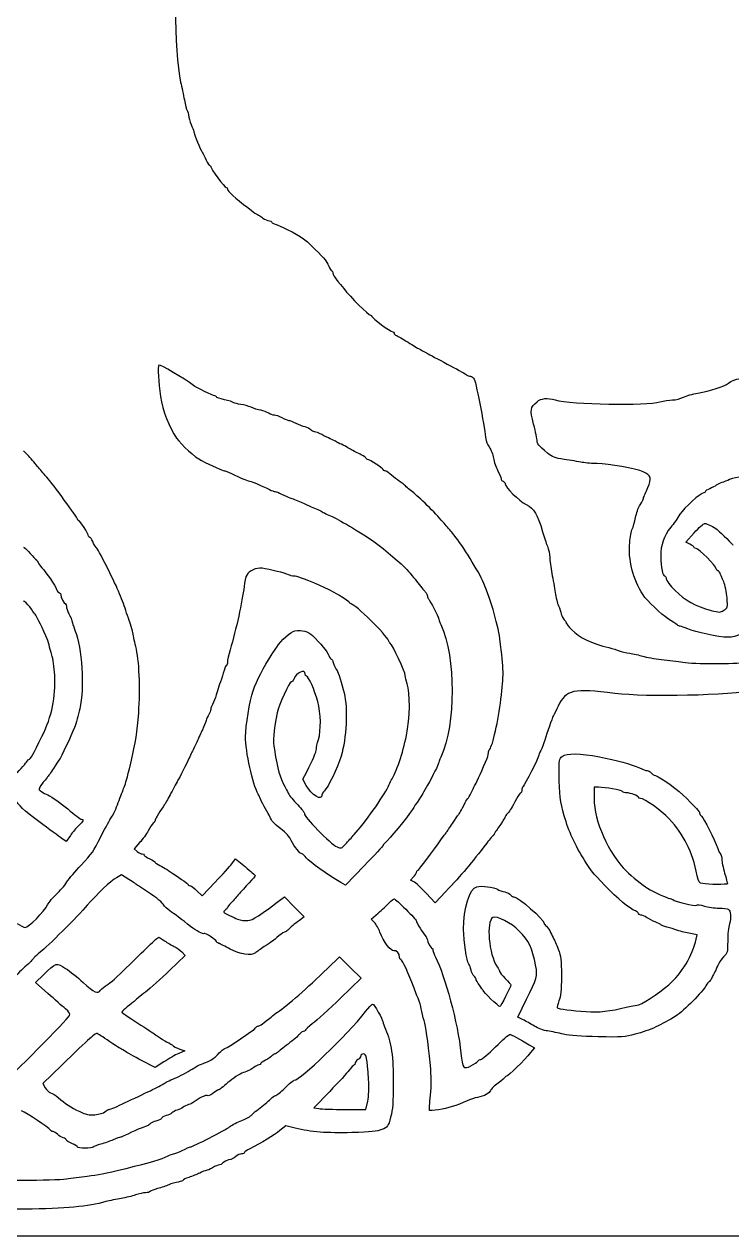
# Model space of a CAD drawing. Header units: millimetres. Extents: x 2 to 526, y -526 to -2.
# Drawn here: x 265 to 399.8, y -525.7 to -294.9 of the extents above; entities that cross this region are included whole.
import ezdxf

# ---------------------------------------------------------------- set-up
doc = ezdxf.new("R2010")
doc.units = ezdxf.units.MM
doc.layers.get('0').update_dxf_attribs({"linetype": 'CONTINUOUS'})

msp = doc.modelspace()

# ---------------------------------------------------------------- linework, layer by layer
for p, q in [((265.88, -377.19), (264.9, -376.13)), ((391.08, -393.57), (392.67, -391.77)), ((391.85, -393.94), (391.08, -393.57)), ((318.11, -438.73), (318.85, -437.33)), ((318.74, -439.9), (318.11, -438.73)), ((374.46, -440.27), (373.59, -440.27)), ((373.59, -440.27), (373.59, -442.38)), ((273.02, -450.59), (272.18, -450)), ((273.82, -449.45), (273.02, -450.59)), ((286.99, -450.82), (285.94, -451.99)), ((285.94, -451.99), (286.52, -452.49)), ((304.59, -454.85), (305.28, -453.92)), ((305.28, -453.92), (307.15, -455.45)), ((283.55, -456.96), (282.6, -457.49)), ((284.98, -457.86), (283.55, -456.96)), ((329.8, -455.22), (326.23, -458.89)), ((298.9, -460.93), (301.39, -458.34)), ((326.23, -458.89), (325.36, -458.42)), ((338.61, -457.94), (339.17, -457.36)), ((339.25, -458.26), (338.61, -457.94)), ((297.92, -459.98), (298.9, -460.93)), ((313.24, -462.17), (314.59, -461.17)), ((314.59, -461.17), (316.47, -463.07)), ((343.3, -462.28), (341.58, -460.43)), ((345.28, -460.19), (343.3, -462.28)), ((316.47, -463.07), (318.35, -464.98)), ((318.35, -464.98), (317.74, -465.46)), ((331.15, -465.4), (332.45, -464.26)), ((331.76, -466.01), (331.15, -465.4)), ((393.2, -468.37), (391.66, -468.07)), ((393.04, -469.19), (393.2, -468.37)), ((295.67, -472.31), (292.74, -475.14)), ((295.04, -471.65), (295.67, -472.31)), ((322.79, -474.79), (325.07, -472.57)), ((325.07, -472.57), (327.13, -474.61)), ((327.13, -474.61), (329.22, -476.62)), ((267.18, -477.49), (268.68, -475.99)), ((269.53, -479.56), (267.18, -477.49)), ((329.22, -476.62), (325.31, -480.43)), ((359.07, -484.06), (360.73, -480.67)), ((360.05, -484.56), (359.07, -484.06)), ((361.24, -489.32), (362.21, -489.93)), ((295.62, -490.48), (294.45, -490.99)), ((294.64, -490.14), (295.62, -490.48)), ((362.21, -489.93), (361.5, -490.83)), ((272.1, -493.29), (268.55, -496.73)), ((289.96, -493.69), (287.39, -492.34)), ((291.62, -492.6), (289.96, -493.69)), ((268.55, -496.73), (269.03, -497.52)), ((323.22, -498.21), (320.17, -501.33)), ((330.12, -501.65), (330.46, -500.09)), ((320.17, -501.33), (321.15, -501.49)), ((326.13, -501.65), (330.12, -501.65)), ((314.88, -504.77), (313.74, -505.67)), ((316.65, -505.22), (314.88, -504.77))]:
    msp.add_line(p, q)
msp.add_lwpolyline([(2.38, -264.05), (2.38, -525.73), (264.05, -525.73), (525.73, -525.73), (525.73, -264.05), (525.73, -2.38), (264.05, -2.38), (2.38, -2.38)], close=True)
for points in [[(294.88, -278.24), (293.53, -283.42), (293.5, -300.12), (294.83, -305.88)], [(294.83, -305.88), (295.04, -306.81), (295.35, -308.35), (295.54, -309.3)], [(295.54, -309.3), (295.7, -310.25), (295.94, -311.12), (296.04, -311.28)], [(296.04, -311.28), (296.17, -311.41), (296.33, -312), (296.41, -312.55)], [(296.41, -312.55), (296.49, -313.11), (296.76, -313.93), (296.97, -314.38)], [(296.97, -314.38), (297.21, -314.83), (297.39, -315.36), (297.39, -315.54)], [(297.39, -315.54), (297.39, -315.91), (298.56, -318.66), (298.98, -319.35)], [(298.98, -319.35), (299.14, -319.56), (299.43, -320.2), (299.67, -320.75)], [(299.67, -320.75), (299.91, -321.28), (300.2, -321.73), (300.33, -321.73)], [(300.33, -321.73), (300.46, -321.73), (300.57, -321.87), (300.57, -322.02)], [(300.57, -322.02), (300.57, -322.45), (303.21, -325.97), (303.5, -325.97)], [(303.5, -325.97), (303.64, -325.97), (303.74, -326.1), (303.74, -326.28)], [(303.74, -326.28), (303.74, -326.44), (304.19, -327), (304.75, -327.47)], [(304.75, -327.47), (306.02, -328.67), (309.43, -331.26), (309.67, -331.26)], [(309.67, -331.26), (309.77, -331.26), (310.04, -331.44), (310.28, -331.66)], [(310.28, -331.66), (310.49, -331.89), (311.02, -332.16), (311.44, -332.24)], [(311.44, -332.24), (311.86, -332.32), (312.21, -332.48), (312.21, -332.58)], [(312.21, -332.58), (312.21, -332.71), (312.66, -332.95), (313.21, -333.11)], [(313.21, -333.11), (314.54, -333.56), (317.58, -335.2), (318.77, -336.15)], [(318.77, -336.15), (319.11, -336.44), (321.79, -339.09), (322.34, -339.73)], [(322.34, -339.73), (322.53, -339.94), (322.84, -340.52), (323.03, -340.97)], [(323.03, -340.97), (323.24, -341.44), (323.48, -341.84), (323.61, -341.84)], [(323.61, -341.84), (323.74, -341.84), (323.85, -342.03), (323.85, -342.26)], [(323.85, -342.26), (323.85, -342.66), (324.06, -342.98), (325.89, -345.25)], [(325.89, -345.25), (327.13, -346.82), (330.65, -350.31), (330.97, -350.31)], [(330.97, -350.31), (331.13, -350.31), (331.26, -350.41), (331.26, -350.55)], [(331.26, -350.55), (331.26, -350.84), (334.83, -353.48), (335.23, -353.48)], [(335.23, -353.48), (335.36, -353.48), (335.49, -353.62), (335.49, -353.75)], [(335.49, -353.75), (335.49, -353.91), (335.7, -354.12), (335.97, -354.2)], [(335.97, -354.2), (336.21, -354.3), (337.19, -354.86), (338.14, -355.47)], [(338.14, -355.47), (339.09, -356.08), (340.04, -356.63), (340.25, -356.74)], [(340.25, -356.74), (340.47, -356.84), (341.26, -357.27), (341.97, -357.66)], [(341.97, -357.66), (342.71, -358.09), (344.62, -359.09), (346.21, -359.94)], [(290.7, -359.81), (290.43, -360.07), (290.59, -363.14), (290.99, -365.79)], [(297.26, -363.72), (295.54, -362.4), (290.88, -359.62), (290.7, -359.81)], [(346.21, -359.94), (347.82, -360.79), (349.22, -361.58), (349.36, -361.71)], [(349.36, -361.71), (349.51, -361.84), (349.81, -361.95), (350.04, -361.95)], [(350.04, -361.95), (350.28, -361.95), (350.6, -362.21), (350.76, -362.53)], [(399.23, -363.25), (400.34, -362.35), (401.88, -362.14), (406.53, -362.16)], [(301.33, -365.65), (301.04, -365.65), (297.74, -364.09), (297.26, -363.72)], [(350.76, -362.53), (351.16, -363.43), (352.95, -372.61), (352.95, -373.88)], [(393.38, -365.15), (395.68, -364.75), (398.44, -363.86), (399.23, -363.25)], [(290.99, -365.79), (291.44, -368.56), (292.6, -371.61), (294.06, -373.72)], [(301.63, -365.87), (301.63, -365.73), (301.49, -365.65), (301.33, -365.65)], [(303.16, -366.42), (302.31, -366.21), (301.63, -365.97), (301.63, -365.87)], [(304.93, -366.98), (304.8, -366.84), (303.98, -366.61), (303.16, -366.42)], [(306.28, -367.32), (305.67, -367.24), (305.09, -367.08), (304.93, -366.98)], [(362.08, -371.1), (361.37, -368.27), (361.42, -367.88), (362.72, -366.79)], [(362.72, -366.79), (363.48, -366.13), (364.7, -366.02), (366.18, -366.45)], [(366.18, -366.45), (369.2, -367.32), (383.73, -367.61), (386.13, -366.84)], [(386.13, -366.84), (386.85, -366.63), (387.93, -366.45), (388.51, -366.45)], [(388.51, -366.45), (389.12, -366.45), (390.08, -366.21), (390.6, -365.95)], [(390.6, -365.95), (391.16, -365.68), (392.4, -365.31), (393.38, -365.15)], [(308.27, -367.85), (307.76, -367.64), (306.89, -367.37), (306.28, -367.32)], [(310.09, -368.43), (309.59, -368.35), (308.77, -368.09), (308.27, -367.85)], [(311.6, -368.99), (311.28, -368.78), (310.59, -368.54), (310.09, -368.43)], [(312.68, -369.36), (312.42, -369.36), (311.92, -369.2), (311.6, -368.99)], [(314.19, -369.89), (313.61, -369.6), (312.95, -369.36), (312.68, -369.36)], [(315.52, -370.42), (315.36, -370.42), (314.77, -370.18), (314.19, -369.89)], [(316.81, -370.92), (316.26, -370.65), (315.67, -370.42), (315.52, -370.42)], [(318.56, -371.61), (318.16, -371.53), (317.37, -371.21), (316.81, -370.92)], [(319.64, -372.16), (319.46, -371.95), (318.98, -371.69), (318.56, -371.61)], [(362.74, -374.28), (362.74, -373.96), (362.45, -372.53), (362.08, -371.1)], [(294.06, -373.72), (295.01, -375.07), (297.58, -377.4), (298.77, -378.01)], [(320.33, -372.53), (320.12, -372.53), (319.8, -372.37), (319.64, -372.16)], [(321.71, -373.06), (321.18, -372.77), (320.57, -372.53), (320.33, -372.53)], [(323.32, -373.86), (322.95, -373.7), (322.24, -373.35), (321.71, -373.06)], [(324.38, -374.39), (324.17, -374.23), (323.69, -373.99), (323.32, -373.86)], [(352.95, -373.88), (352.95, -374.25), (353.25, -374.94), (353.62, -375.42)], [(325.44, -374.91), (325.07, -374.78), (324.59, -374.52), (324.38, -374.39)], [(327.16, -375.84), (326.58, -375.47), (325.81, -375.07), (325.44, -374.91)], [(329.22, -376.9), (328.67, -376.66), (327.74, -376.18), (327.16, -375.84)], [(353.62, -375.42), (353.96, -375.92), (354.33, -376.87), (354.44, -377.53)], [(364.73, -376.58), (362.93, -375.05), (362.74, -374.84), (362.74, -374.28)], [(267.76, -379.36), (267.26, -378.75), (266.41, -377.77), (265.88, -377.19)], [(298.77, -378.01), (300.67, -378.94), (302.9, -379.94), (303.13, -379.94)], [(330.2, -377.59), (330.2, -377.45), (329.75, -377.16), (329.22, -376.9)], [(330.44, -377.83), (330.31, -377.83), (330.2, -377.72), (330.2, -377.59)], [(333.38, -379.7), (333.38, -379.47), (330.84, -377.83), (330.44, -377.83)], [(354.44, -377.53), (354.54, -378.2), (354.89, -379.28), (355.23, -379.94)], [(367.9, -377.8), (366.1, -377.53), (365.63, -377.35), (364.73, -376.58)], [(371.34, -378.35), (370.63, -378.22), (369.07, -377.96), (367.9, -377.8)], [(374.17, -378.59), (373.35, -378.59), (372.08, -378.49), (371.34, -378.35)], [(382.96, -380.15), (381.58, -379.57), (376.34, -378.62), (374.17, -378.59)], [(269.32, -381.19), (268.98, -380.81), (268.26, -379.99), (267.76, -379.36)], [(303.13, -379.94), (303.24, -379.94), (303.87, -380.21), (304.54, -380.5)], [(304.54, -380.5), (306.31, -381.34), (307.23, -381.74), (307.98, -381.93)], [(333.67, -379.94), (333.51, -379.94), (333.38, -379.84), (333.38, -379.7)], [(334.67, -380.52), (334.27, -380.21), (333.82, -379.94), (333.67, -379.94)], [(336.13, -381.66), (335.73, -381.37), (335.07, -380.87), (334.67, -380.52)], [(355.23, -379.94), (355.57, -380.6), (355.86, -381.29), (355.86, -381.48)], [(383.83, -383.17), (384.62, -381.42), (384.47, -380.84), (382.96, -380.15)], [(275.17, -389.18), (275.17, -388.88), (270.43, -382.43), (269.32, -381.19)], [(307.98, -381.93), (308.58, -382.08), (309.91, -382.64), (311.76, -383.54)], [(337.5, -382.72), (337.16, -382.43), (336.55, -381.95), (336.13, -381.66)], [(339.22, -384.18), (338.61, -383.67), (337.82, -383.01), (337.5, -382.72)], [(355.86, -381.48), (355.86, -381.66), (356.05, -381.87), (356.26, -381.95)], [(356.26, -381.95), (356.47, -382.06), (356.66, -382.27), (356.66, -382.46)], [(356.66, -382.46), (356.66, -383.12), (359.25, -385.63), (360.68, -386.4)], [(382.98, -385.23), (383.09, -384.86), (383.46, -383.94), (383.83, -383.17)], [(396.88, -382.72), (396.66, -382.88), (396.08, -383.17), (395.63, -383.38)], [(397.93, -382.19), (397.56, -382.3), (397.09, -382.53), (396.88, -382.72)], [(399.42, -381.64), (398.97, -381.85), (398.3, -382.11), (397.93, -382.19)], [(406.56, -381.21), (402.8, -380.95), (400.69, -381.08), (399.42, -381.64)], [(311.76, -383.54), (312.18, -383.75), (312.66, -383.91), (312.82, -383.91)], [(312.82, -383.91), (313, -383.91), (313.56, -384.12), (314.06, -384.41)], [(314.06, -384.41), (314.56, -384.68), (315.28, -385), (315.65, -385.1)], [(315.65, -385.1), (316.02, -385.21), (316.97, -385.58), (317.76, -385.95)], [(345.02, -389.97), (343.83, -388.51), (340.68, -385.37), (339.22, -384.18)], [(382.27, -386.61), (382.56, -386.21), (382.88, -385.6), (382.98, -385.23)], [(394.49, -384.18), (393.89, -384.18), (390.74, -387.01), (389.94, -388.25)], [(394.76, -383.94), (394.76, -384.07), (394.63, -384.18), (394.49, -384.18)], [(395.63, -383.38), (395.16, -383.57), (394.76, -383.8), (394.76, -383.94)], [(317.76, -385.95), (319.51, -386.74), (320.07, -386.98), (320.94, -387.35)], [(320.94, -387.35), (321.31, -387.48), (321.79, -387.72), (322, -387.88)], [(360.68, -386.4), (362.21, -387.22), (362.77, -388.14), (363.78, -391.58)], [(381.5, -388.86), (381.66, -388.01), (382.01, -387.01), (382.27, -386.61)], [(275.4, -389.47), (275.27, -389.47), (275.17, -389.33), (275.17, -389.18)], [(277.28, -392.4), (277.28, -392.01), (275.64, -389.47), (275.4, -389.47)], [(322, -387.88), (322.21, -388.01), (322.69, -388.28), (323.06, -388.41)], [(323.06, -388.41), (324.46, -388.96), (327.82, -390.92), (331.36, -393.22)], [(346.63, -391.87), (346.26, -391.42), (345.52, -390.58), (345.02, -389.97)], [(380.87, -391.05), (381.05, -390.68), (381.34, -389.7), (381.5, -388.86)], [(389.94, -388.25), (389.49, -388.99), (388.7, -390.1), (388.22, -390.71)], [(392.67, -391.77), (393.57, -390.79), (394.44, -390), (394.65, -390)], [(394.65, -390), (395.08, -390), (396.48, -390.68), (397.06, -391.16)], [(277.52, -392.64), (277.39, -392.64), (277.28, -392.54), (277.28, -392.4)], [(352.32, -400.84), (351.13, -398.33), (348.11, -393.57), (346.63, -391.87)], [(363.78, -391.58), (364.04, -392.54), (364.46, -393.75), (364.7, -394.34)], [(380.37, -393.65), (380.44, -392.59), (380.68, -391.42), (380.87, -391.05)], [(388.22, -390.71), (386.82, -392.48), (386.29, -393.99), (386.29, -396.32)], [(397.06, -391.16), (397.93, -391.9), (400.05, -394.02), (400.05, -394.15)], [(264.87, -394.49), (265.01, -394.49), (265.43, -394.86), (265.83, -395.34)], [(278.08, -393.46), (277.89, -393.01), (277.65, -392.64), (277.52, -392.64)], [(278.74, -394.57), (278.55, -394.41), (278.26, -393.91), (278.08, -393.46)], [(280.99, -398.73), (279.4, -395.55), (279.06, -394.92), (278.74, -394.57)], [(331.36, -393.22), (332.5, -393.99), (336.23, -397.06), (337.34, -398.2)], [(364.7, -394.34), (364.94, -394.89), (365.12, -395.84), (365.15, -396.45)], [(382.93, -403.62), (381, -400.55), (380.05, -396.85), (380.37, -393.65)], [(392.64, -394.55), (392.64, -394.41), (392.3, -394.15), (391.85, -393.94)], [(393.01, -394.76), (392.8, -394.76), (392.64, -394.65), (392.64, -394.55)], [(396.88, -398.62), (396.88, -398.12), (393.51, -394.76), (393.01, -394.76)], [(265.83, -395.34), (266.25, -395.82), (266.83, -396.45), (267.18, -396.77)], [(267.18, -396.77), (267.49, -397.09), (267.76, -397.43), (267.76, -397.56)], [(365.15, -396.45), (365.15, -397.03), (365.34, -398.44), (365.55, -399.52)], [(386.29, -396.32), (386.29, -398.38), (386.66, -400.05), (387.11, -400.05)], [(267.76, -397.56), (267.76, -397.67), (268.05, -398.07), (268.39, -398.44)], [(268.39, -398.44), (269.27, -399.39), (270.91, -401.8), (271.2, -402.59)], [(284.53, -407.06), (283.77, -404.55), (282.92, -402.54), (280.99, -398.73)], [(310.33, -398.54), (309.19, -398.38), (307.87, -398.99), (307.42, -399.84)], [(315.36, -399.76), (314.77, -399.47), (311.84, -398.75), (310.33, -398.54)], [(337.34, -398.2), (338.01, -398.83), (339.09, -400.1), (339.78, -400.98)], [(397.14, -398.99), (397.01, -398.99), (396.88, -398.81), (396.88, -398.62)], [(397.59, -399.44), (397.48, -399.2), (397.3, -398.99), (397.14, -398.99)], [(307.42, -399.84), (307.23, -400.16), (307.02, -401.13), (306.92, -402.03)], [(316.44, -400.05), (316.12, -400.05), (315.65, -399.92), (315.36, -399.76)], [(321.34, -401.82), (317.95, -400.39), (317, -400.05), (316.44, -400.05)], [(339.78, -400.98), (340.47, -401.85), (341.21, -402.78), (341.42, -403.04)], [(355.63, -411.96), (355.23, -408.97), (353.72, -403.81), (352.32, -400.84)], [(365.55, -399.52), (365.76, -400.61), (366.05, -402.25), (366.18, -403.17)], [(387.11, -400.05), (387.24, -400.05), (387.35, -400.29), (387.35, -400.55)], [(387.35, -400.55), (387.35, -400.84), (388.09, -401.82), (389.02, -402.75)], [(398.28, -401.11), (397.99, -400.45), (397.67, -399.71), (397.59, -399.44)], [(398.94, -404.18), (398.86, -403.12), (398.57, -401.77), (398.28, -401.11)], [(271.2, -402.59), (271.33, -402.93), (271.57, -403.23), (271.73, -403.23)], [(271.73, -403.23), (271.86, -403.23), (271.99, -403.38), (271.99, -403.57)], [(271.99, -403.57), (271.99, -404.05), (272.63, -405.34), (272.86, -405.34)], [(306.92, -402.03), (306.55, -404.89), (305.41, -410.13), (304.24, -414.07)], [(327.03, -405.1), (327.03, -404.79), (323.4, -402.7), (321.34, -401.82)], [(341.42, -403.04), (341.66, -403.28), (341.84, -403.65), (341.84, -403.83)], [(341.84, -403.83), (341.84, -404.02), (341.95, -404.28), (342.08, -404.42)], [(366.18, -403.17), (366.32, -404.07), (366.61, -405.21), (366.82, -405.69)], [(387.75, -408.2), (386.42, -407.35), (383.54, -404.63), (382.93, -403.62)], [(389.02, -402.75), (390.82, -404.6), (392.88, -405.77), (395.87, -406.56)], [(266.07, -405.9), (265.62, -405.29), (265.11, -404.81), (264.87, -404.81)], [(267.1, -407.3), (266.96, -407.11), (266.49, -406.48), (266.07, -405.9)], [(272.86, -405.34), (272.97, -405.34), (273.05, -405.55), (273.05, -405.82)], [(273.05, -405.82), (273.05, -406.06), (273.26, -406.69), (273.53, -407.19)], [(327.32, -405.34), (327.16, -405.34), (327.03, -405.24), (327.03, -405.1)], [(334.41, -412.3), (334.06, -411.24), (328.06, -405.34), (327.32, -405.34)], [(342.08, -404.42), (342.4, -404.76), (343.96, -407.78), (343.96, -408.07)], [(366.82, -405.69), (367.03, -406.14), (367.27, -406.85), (367.35, -407.25)], [(398.3, -406.53), (399.04, -406.06), (399.04, -405.98), (398.94, -404.18)], [(269.16, -411.43), (268.1, -409.1), (267.34, -407.59), (267.1, -407.3)], [(273.53, -407.19), (273.82, -407.7), (274.11, -408.46), (274.21, -408.91)], [(285.17, -408.81), (285.01, -408.44), (284.72, -407.64), (284.53, -407.06)], [(343.96, -408.07), (343.96, -408.17), (344.14, -408.7), (344.41, -409.26)], [(367.35, -407.25), (367.43, -407.64), (367.69, -408.12), (367.9, -408.36)], [(367.9, -408.36), (368.11, -408.57), (368.3, -408.83), (368.3, -408.97)], [(389.39, -409.31), (389.2, -409.15), (388.49, -408.65), (387.75, -408.2)], [(395.87, -406.56), (397.48, -406.98), (397.59, -406.98), (398.3, -406.53)], [(274.21, -408.91), (274.32, -409.34), (274.56, -410.05), (274.74, -410.5)], [(274.74, -410.5), (276.07, -413.57), (276.52, -421.3), (275.62, -425.32)], [(285.64, -410.53), (285.54, -409.97), (285.33, -409.2), (285.17, -408.81)], [(286.28, -413.41), (286.04, -412.41), (285.75, -411.11), (285.64, -410.53)], [(313.13, -413.57), (313.98, -412.25), (315.78, -410.63), (316.6, -410.47)], [(316.6, -410.47), (317.92, -410.24), (319.14, -410.55), (319.96, -411.37)], [(344.41, -409.26), (347.27, -415.69), (347.27, -428.07), (344.41, -434.5)], [(368.3, -408.97), (368.3, -409.1), (368.78, -409.68), (369.33, -410.29)], [(369.33, -410.29), (370.68, -411.67), (373.25, -412.91), (376.37, -413.65)], [(390.02, -409.58), (389.84, -409.58), (389.57, -409.44), (389.39, -409.31)], [(391.42, -410.08), (390.82, -409.81), (390.18, -409.58), (390.02, -409.58)], [(399.07, -411.69), (397.4, -411.69), (392.8, -410.71), (391.42, -410.08)], [(403.12, -409.81), (402.59, -410.79), (400.69, -411.69), (399.07, -411.69)], [(269.77, -413.15), (269.66, -412.7), (269.4, -411.93), (269.16, -411.43)], [(270.3, -415.08), (270.11, -414.44), (269.85, -413.57), (269.77, -413.15)], [(319.96, -411.37), (321.42, -412.8), (322.79, -414.47), (323.08, -415.18)], [(334.7, -412.75), (334.59, -412.67), (334.46, -412.46), (334.41, -412.3)], [(337.61, -418.99), (337.61, -418.25), (335.2, -413.12), (334.7, -412.75)], [(355.84, -423.47), (356.42, -418.76), (356.42, -418.2), (355.63, -411.96)], [(270.83, -418.91), (270.75, -417.43), (270.51, -415.71), (270.3, -415.08)], [(286.83, -426.11), (287.18, -421.38), (286.94, -415.98), (286.28, -413.41)], [(304.24, -414.07), (303.98, -415.03), (303.74, -416.06), (303.74, -416.37)], [(308.64, -421.88), (309.3, -419.92), (310.7, -417.22), (312.08, -415.16)], [(312.08, -415.16), (312.53, -414.52), (313, -413.81), (313.13, -413.57)], [(323.08, -415.18), (323.24, -415.61), (323.48, -415.93), (323.61, -415.93)], [(376.37, -413.65), (377.11, -413.83), (378.01, -414.1), (378.38, -414.26)], [(378.38, -414.26), (378.75, -414.42), (379.65, -414.63), (380.37, -414.73)], [(380.37, -414.73), (381.08, -414.84), (382.19, -415.08), (382.85, -415.29)], [(382.85, -415.29), (383.51, -415.48), (385.13, -415.77), (386.42, -415.93)], [(303.5, -417.09), (303.4, -417.17), (303.13, -417.8), (302.95, -418.49)], [(303.74, -416.37), (303.74, -416.69), (303.64, -417.01), (303.5, -417.09)], [(323.61, -415.93), (323.74, -415.93), (323.85, -416.11), (323.85, -416.32)], [(323.85, -416.32), (323.85, -416.69), (324.35, -417.75), (324.64, -418.04)], [(386.42, -415.93), (387.75, -416.06), (389.57, -416.3), (390.53, -416.45)], [(390.53, -416.45), (392.62, -416.77), (400.42, -416.77), (402.43, -416.45)], [(268.39, -430.61), (270.32, -426.64), (271.07, -423.15), (270.83, -418.91)], [(302.95, -418.49), (302.76, -419.21), (302.47, -420.13), (302.26, -420.61)], [(315.94, -420.16), (315.54, -420.16), (313.5, -424.58), (313.24, -426.06)], [(316.36, -419.71), (316.28, -419.95), (316.07, -420.16), (315.94, -420.16)], [(318.56, -418.7), (318.56, -417.62), (316.87, -418.39), (316.36, -419.71)], [(318.8, -419.1), (318.66, -419.1), (318.56, -418.91), (318.56, -418.7)], [(320.94, -423.89), (320.38, -421.8), (319.17, -419.1), (318.8, -419.1)], [(324.64, -418.04), (324.8, -418.17), (325.54, -420.58), (325.97, -422.28)], [(338.01, -420.56), (337.79, -419.97), (337.61, -419.26), (337.61, -418.99)], [(301.73, -422.28), (301.63, -422.72), (301.33, -423.55), (301.07, -424.07)], [(302.26, -420.61), (302.05, -421.06), (301.81, -421.83), (301.73, -422.28)], [(307.18, -430.58), (307.18, -428.68), (308.03, -423.68), (308.64, -421.88)], [(325.97, -422.28), (326.71, -425.29), (326.42, -430.95), (325.38, -434.31)], [(337.85, -430.37), (338.51, -427.2), (338.59, -422.2), (338.01, -420.56)], [(377.56, -422.38), (369.68, -421.35), (368.22, -421.69), (366.74, -424.79)], [(404.44, -421.75), (399.49, -422.78), (383.57, -423.15), (377.56, -422.38)], [(301.07, -424.07), (300.78, -424.6), (300.57, -425.21), (300.57, -425.45)], [(321.07, -431.17), (321.63, -429.37), (321.55, -426.24), (320.94, -423.89)], [(353.72, -432.99), (354.25, -432.44), (355.36, -427.49), (355.84, -423.47)], [(275.62, -425.32), (275.35, -426.48), (274.88, -428.1), (274.58, -428.89)], [(285.33, -435.64), (286.28, -431.61), (286.57, -429.79), (286.83, -426.11)], [(300.2, -426.38), (300.01, -426.67), (299.75, -427.2), (299.67, -427.57)], [(300.57, -425.45), (300.57, -425.69), (300.41, -426.09), (300.2, -426.38)], [(313.24, -426.06), (312.5, -429.87), (312.39, -431.32), (312.68, -433.07)], [(365.84, -426.61), (365.52, -427.25), (364.65, -429.74), (364.2, -431.27)], [(366.74, -424.79), (366.4, -425.5), (366, -426.35), (365.84, -426.61)], [(274.58, -428.89), (274, -430.4), (272.02, -434.63), (271.65, -435.11)], [(298.98, -429.29), (298.71, -429.87), (298.24, -430.93), (297.89, -431.67)], [(299.67, -427.57), (299.56, -427.94), (299.24, -428.7), (298.98, -429.29)], [(265.88, -434.98), (266.17, -434.98), (266.81, -433.86), (268.39, -430.61)], [(297.89, -431.67), (297.58, -432.38), (297.21, -433.18), (297.07, -433.39)], [(309.59, -441.56), (308.53, -439.74), (307.18, -433.49), (307.18, -430.58)], [(320.68, -432.96), (320.68, -432.7), (320.86, -431.88), (321.07, -431.17)], [(334.96, -438.94), (335.89, -437.49), (337.16, -433.73), (337.85, -430.37)], [(364.2, -431.27), (364.01, -431.93), (363.67, -432.81), (363.43, -433.26)], [(297.07, -433.39), (296.97, -433.6), (296.73, -434.08), (296.57, -434.45)], [(312.68, -433.07), (313.35, -437.12), (313.64, -438.2), (314.67, -440.13)], [(318.85, -437.33), (320.04, -435.05), (320.68, -433.52), (320.68, -432.96)], [(352.93, -435.45), (353.25, -434.76), (353.48, -433.97), (353.48, -433.71)], [(353.48, -433.71), (353.48, -433.44), (353.59, -433.12), (353.72, -432.99)], [(363.43, -433.26), (363.19, -433.68), (363.01, -434.15), (363.01, -434.31)], [(367.51, -434.39), (368.3, -433.73), (370.95, -433.76), (374.6, -434.45)], [(263.66, -437.49), (264.74, -436.38), (265.64, -435.35), (265.64, -435.21)], [(265.64, -435.21), (265.64, -435.08), (265.75, -434.98), (265.88, -434.98)], [(271.65, -435.11), (271.54, -435.24), (271.07, -435.95), (270.59, -436.69)], [(284.06, -440.27), (284.4, -439.37), (284.56, -438.86), (285.33, -435.64)], [(296.57, -434.45), (296.25, -435.24), (295.2, -437.3), (294.3, -438.94)], [(325.38, -434.31), (324.7, -436.59), (322.9, -440.37), (322.21, -440.95)], [(343.96, -435.69), (343.96, -435.93), (342.85, -438.12), (341.84, -439.87)], [(344.41, -434.5), (344.14, -435.05), (343.96, -435.58), (343.96, -435.69)], [(350.81, -440), (351.08, -439.61), (351.9, -437.83), (352.93, -435.45)], [(363.01, -434.31), (363.01, -434.66), (360.42, -439.79), (360.07, -440.13)], [(366.92, -437.78), (366.9, -435.08), (366.95, -434.84), (367.51, -434.39)], [(374.6, -434.45), (377.85, -435.08), (380.66, -435.85), (382.22, -436.59)], [(269.4, -438.41), (268.26, -439.74), (267.73, -440.56), (267.86, -440.77)], [(270.59, -436.69), (270.14, -437.41), (269.58, -438.2), (269.4, -438.41)], [(367.9, -445.69), (367.16, -443.1), (366.98, -441.54), (366.92, -437.78)], [(382.22, -436.59), (382.83, -436.85), (383.49, -437.09), (383.7, -437.09)], [(383.7, -437.09), (383.94, -437.09), (384.25, -437.28), (384.44, -437.49)], [(384.44, -437.49), (384.6, -437.7), (385, -437.94), (385.26, -438.02)], [(385.26, -438.02), (386.37, -438.39), (389.68, -440.8), (391.24, -442.41)], [(267.86, -440.77), (267.94, -440.88), (268.68, -441.33), (269.5, -441.72)], [(282.95, -443.18), (283.37, -442.09), (283.85, -440.77), (284.06, -440.27)], [(294.3, -438.94), (293.93, -439.61), (293.26, -440.85), (292.81, -441.72)], [(314.67, -440.13), (314.83, -440.43), (315.12, -441.01), (315.33, -441.4)], [(321.73, -441.75), (321.73, -442.97), (319.8, -441.77), (318.74, -439.9)], [(327.9, -449.26), (329.75, -447.28), (333.53, -441.93), (334.33, -440.21)], [(334.33, -440.21), (334.54, -439.74), (334.83, -439.16), (334.96, -438.94)], [(341.84, -439.87), (341.5, -440.45), (341.1, -441.17), (340.94, -441.46)], [(350.18, -441.33), (350.39, -440.82), (350.68, -440.21), (350.81, -440)], [(359.83, -440.85), (359.83, -441.11), (359.73, -441.33), (359.62, -441.33)], [(360.07, -440.13), (359.94, -440.27), (359.83, -440.58), (359.83, -440.85)], [(378.99, -441.09), (378.72, -440.8), (375.76, -440.27), (374.46, -440.27)], [(267.84, -446.8), (264.82, -444.55), (264.13, -443.92), (263, -442.2)], [(269.5, -441.72), (270.32, -442.12), (272.04, -443.34), (273.31, -444.39)], [(281.68, -445.96), (281.97, -445.51), (282.55, -444.26), (282.95, -443.18)], [(292.81, -441.72), (292.34, -442.6), (291.89, -443.42), (291.76, -443.57)], [(310.09, -442.65), (309.96, -442.28), (309.72, -441.8), (309.59, -441.56)], [(311.02, -444.37), (310.65, -443.79), (310.25, -443.02), (310.09, -442.65)], [(315.33, -441.4), (315.54, -441.83), (316.34, -442.81), (317.13, -443.63)], [(322.21, -440.95), (321.95, -441.22), (321.73, -441.56), (321.73, -441.75)], [(339.86, -443.15), (339.41, -443.79), (338.96, -444.5), (338.8, -444.74)], [(340.94, -441.46), (340.78, -441.75), (340.28, -442.52), (339.86, -443.15)], [(347.69, -445.56), (347.85, -445.43), (348.27, -444.69), (349.04, -443.18)], [(349.04, -443.18), (349.22, -442.81), (349.46, -442.46), (349.57, -442.38)], [(349.57, -442.38), (349.67, -442.3), (349.94, -441.83), (350.18, -441.33)], [(358.83, -442.46), (357.9, -444.21), (357.58, -444.71), (357.11, -445.24)], [(359.62, -441.33), (359.52, -441.33), (359.15, -441.83), (358.83, -442.46)], [(373.59, -442.38), (373.59, -446.75), (376.29, -452.78), (379.78, -456.27)], [(379.78, -441.33), (379.49, -441.33), (379.15, -441.22), (378.99, -441.09)], [(382.06, -442.17), (382.06, -441.91), (380.5, -441.33), (379.78, -441.33)], [(382.46, -442.38), (382.24, -442.38), (382.06, -442.28), (382.06, -442.17)], [(387.83, -446.22), (386.48, -444.74), (383.17, -442.38), (382.46, -442.38)], [(391.24, -442.41), (393.67, -444.9), (393.7, -444.92), (393.7, -445.21)], [(273.31, -444.39), (274.61, -445.48), (275.78, -446.35), (275.93, -446.35)], [(291.76, -443.57), (291.02, -444.58), (289.98, -446.27), (289.98, -446.51)], [(311.81, -445.82), (311.73, -445.61), (311.36, -444.95), (311.02, -444.37)], [(317.13, -443.63), (317.92, -444.42), (318.51, -445.19), (318.43, -445.29)], [(318.43, -445.29), (318.14, -445.74), (323.4, -451.14), (324.62, -451.64)], [(338.8, -444.74), (338.16, -445.74), (334.33, -450.48), (333.88, -450.82)], [(346.6, -447.15), (347.11, -446.35), (347.58, -445.64), (347.69, -445.56)], [(357.11, -445.24), (356.84, -445.51), (356.66, -445.8), (356.66, -445.9)], [(393.7, -445.21), (393.7, -445.37), (393.86, -445.64), (394.07, -445.8)], [(272.18, -450), (271.7, -449.66), (269.74, -448.23), (267.84, -446.8)], [(275.4, -447.57), (274.96, -447.99), (274.24, -448.84), (273.82, -449.45)], [(275.93, -446.35), (276.44, -446.35), (276.25, -446.75), (275.4, -447.57)], [(279.74, -449.45), (280.51, -447.97), (281.36, -446.38), (281.68, -445.96)], [(289.61, -447.12), (289.4, -447.3), (288.98, -447.94), (288.66, -448.55)], [(289.98, -446.51), (289.98, -446.67), (289.82, -446.96), (289.61, -447.12)], [(313.9, -448.18), (312.47, -447.07), (312.21, -446.78), (311.81, -445.82)], [(345.41, -448.92), (345.57, -448.73), (346.1, -447.94), (346.6, -447.15)], [(355.81, -447.28), (355.34, -447.97), (354.81, -448.73), (354.67, -448.97)], [(356.66, -445.9), (356.66, -445.98), (356.26, -446.62), (355.81, -447.28)], [(371.85, -454.29), (369.86, -451.11), (368.78, -448.73), (367.9, -445.69)], [(393.25, -457.12), (392.24, -452.36), (390.82, -449.47), (387.83, -446.22)], [(394.07, -445.8), (394.47, -446.11), (396.53, -450.22), (397.14, -451.91)], [(275.8, -455.14), (278.08, -452.76), (278.08, -452.76), (279.74, -449.45)], [(288.66, -448.55), (288.34, -449.16), (287.6, -450.19), (286.99, -450.82)], [(315.91, -450.43), (315.62, -449.74), (314.88, -448.92), (313.9, -448.18)], [(326.26, -451.09), (326.68, -450.59), (327.45, -449.77), (327.9, -449.26)], [(339.99, -456.09), (340.2, -456.01), (342.93, -452.44), (344.54, -450.11)], [(344.54, -450.11), (344.88, -449.63), (345.28, -449.08), (345.41, -448.92)], [(354.01, -449.84), (353.8, -450.08), (353.4, -450.56), (353.14, -450.9)], [(354.67, -448.97), (354.52, -449.24), (354.22, -449.63), (354.01, -449.84)], [(286.52, -452.49), (286.86, -452.76), (287.28, -452.97), (287.5, -452.97)], [(317.98, -452.97), (317.58, -452.97), (316.44, -451.56), (315.91, -450.43)], [(324.62, -451.64), (325.41, -451.96), (325.49, -451.93), (326.26, -451.09)], [(333.38, -451.35), (333.38, -451.46), (331.76, -453.18), (329.8, -455.22)], [(333.88, -450.82), (333.59, -451.01), (333.38, -451.25), (333.38, -451.35)], [(353.14, -450.9), (350.12, -454.85), (348.43, -456.83), (345.28, -460.19)], [(397.14, -451.91), (397.32, -452.41), (397.59, -452.94), (397.72, -453.07)], [(287.5, -452.97), (287.71, -452.97), (287.87, -453.07), (287.87, -453.18)], [(287.87, -453.18), (287.87, -453.31), (288.34, -453.63), (288.93, -453.89)], [(288.93, -453.89), (289.51, -454.16), (289.98, -454.45), (289.98, -454.55)], [(289.98, -454.55), (289.98, -454.63), (290.38, -454.92), (290.86, -455.19)], [(318.77, -453.73), (318.45, -453.31), (318.08, -452.97), (317.98, -452.97)], [(325.36, -458.42), (322.98, -457.04), (319.27, -454.42), (318.77, -453.73)], [(375.71, -459.03), (373.04, -456.25), (373.19, -456.43), (371.85, -454.29)], [(397.72, -453.07), (397.83, -453.23), (397.93, -453.65), (397.93, -454.03)], [(397.93, -454.03), (397.93, -454.4), (398.17, -455.56), (398.46, -456.62)], [(273.16, -458.31), (273.61, -457.62), (274.8, -456.19), (275.8, -455.14)], [(290.86, -455.19), (291.91, -455.74), (292.47, -456.09), (293.82, -457.01)], [(293.82, -457.01), (295.75, -458.31), (296.2, -458.66), (296.28, -458.84)], [(301.39, -458.34), (302.76, -456.91), (304.19, -455.32), (304.59, -454.85)], [(307.15, -455.45), (308.19, -456.3), (309.03, -457.04), (309.03, -457.12)], [(339.17, -457.36), (339.49, -457.04), (339.73, -456.64), (339.73, -456.49)], [(339.73, -456.49), (339.73, -456.33), (339.83, -456.14), (339.99, -456.09)], [(379.78, -456.27), (380.68, -457.17), (382.96, -459), (383.78, -459.5)], [(398.46, -456.62), (398.75, -457.65), (398.99, -458.58), (398.99, -458.66)], [(271.15, -460.64), (271.78, -460.06), (272.71, -459.03), (273.16, -458.31)], [(282.6, -457.49), (281.54, -458.07), (278.84, -460.61), (277.02, -462.76)], [(286.7, -458.97), (286.54, -458.87), (285.78, -458.36), (284.98, -457.86)], [(287.39, -459.45), (287.15, -459.29), (286.83, -459.08), (286.7, -458.97)], [(296.28, -458.84), (296.33, -458.97), (296.52, -459.05), (296.68, -459.05)], [(296.68, -459.05), (296.84, -459.05), (297.39, -459.48), (297.92, -459.98)], [(307.87, -458.47), (307.21, -459.16), (306.31, -460.19), (305.81, -460.77)], [(309.03, -457.12), (309.03, -457.17), (308.5, -457.78), (307.87, -458.47)], [(341.58, -460.43), (340.62, -459.42), (339.57, -458.44), (339.25, -458.26)], [(348.72, -467.36), (348.72, -463.31), (349.86, -459.55), (351.23, -459.21)], [(351.23, -459.21), (352.13, -458.97), (354.52, -459.29), (355.2, -459.71)], [(381.45, -463.84), (380.42, -463.44), (378.04, -461.46), (375.71, -459.03)], [(394.31, -458.63), (393.62, -458.5), (393.51, -458.31), (393.25, -457.12)], [(398.99, -458.66), (398.99, -458.84), (395.26, -458.81), (394.31, -458.63)], [(269.48, -462.68), (269.72, -462.12), (270.48, -461.22), (271.15, -460.64)], [(291.47, -462.57), (291.07, -461.94), (290.04, -461.17), (287.39, -459.45)], [(305.81, -460.77), (305.33, -461.35), (304.67, -462.07), (304.35, -462.39)], [(334.54, -462.31), (334.99, -461.86), (335.44, -461.49), (335.54, -461.51)], [(335.54, -461.51), (335.65, -461.54), (336.63, -462.44), (337.71, -463.52)], [(355.2, -459.71), (355.49, -459.9), (356.13, -460.14), (356.58, -460.22)], [(356.58, -460.22), (357.03, -460.32), (357.56, -460.59), (357.74, -460.8)], [(357.74, -460.8), (357.9, -461.01), (358.17, -461.17), (358.33, -461.17)], [(358.33, -461.17), (359.12, -461.17), (364.07, -465.46), (364.07, -466.14)], [(383.78, -459.5), (384.97, -460.22), (387.61, -461.43), (387.93, -461.43)], [(387.93, -461.43), (388.14, -461.43), (388.41, -461.54), (388.57, -461.67)], [(388.57, -461.67), (388.94, -462.07), (392.85, -462.97), (393.09, -462.73)], [(265.19, -466.99), (265.85, -466.99), (268.87, -463.95), (269.48, -462.68)], [(277.02, -462.76), (275.19, -464.87), (269.32, -470.77), (268.13, -471.65)], [(292.76, -463.81), (292.34, -463.52), (291.76, -462.97), (291.47, -462.57)], [(296.73, -466.8), (295.17, -465.53), (293.53, -464.32), (292.76, -463.81)], [(303.29, -463.71), (302.87, -464.03), (302.9, -464.08), (303.74, -464.48)], [(303.74, -463.15), (303.74, -463.26), (303.53, -463.52), (303.29, -463.71)], [(304.35, -462.39), (304.01, -462.7), (303.74, -463.05), (303.74, -463.15)], [(307.18, -465.67), (308.42, -465.67), (308.72, -465.48), (313.24, -462.17)], [(332.45, -464.26), (333.14, -463.66), (334.09, -462.78), (334.54, -462.31)], [(337.71, -463.52), (338.83, -464.58), (339.73, -465.59), (339.73, -465.77)], [(382.06, -464.34), (382.06, -464.19), (381.79, -463.97), (381.45, -463.84)], [(393.09, -462.73), (393.22, -462.6), (393.89, -462.68), (394.6, -462.89)], [(394.6, -462.89), (395.31, -463.1), (396.56, -463.29), (397.38, -463.29)], [(397.38, -463.29), (398.2, -463.29), (398.99, -463.39), (399.15, -463.5)], [(399.15, -463.5), (399.63, -463.81), (399.73, -465.11), (399.39, -466.28)], [(263.68, -466.2), (264.24, -466.62), (264.93, -466.99), (265.19, -466.99)], [(303.74, -464.48), (304.24, -464.71), (304.96, -465.08), (305.33, -465.27)], [(305.33, -465.27), (305.7, -465.48), (306.52, -465.67), (307.18, -465.67)], [(317.74, -465.46), (317.39, -465.72), (316.81, -466.14), (316.47, -466.38)], [(332.79, -467.89), (332.55, -467.2), (332.08, -466.38), (331.76, -466.01)], [(339.73, -465.77), (339.73, -466.04), (340.97, -468.02), (341.58, -468.76)], [(354.3, -465.06), (352.98, -465.9), (353.54, -472.12), (355.12, -474.45)], [(359.28, -467.6), (357.95, -466.2), (354.94, -464.66), (354.3, -465.06)], [(364.07, -466.14), (364.07, -466.28), (364.25, -466.57), (364.52, -466.75)], [(382.48, -464.61), (382.24, -464.61), (382.06, -464.48), (382.06, -464.34)], [(383.59, -465.08), (383.22, -464.82), (382.72, -464.61), (382.48, -464.61)], [(385.23, -465.93), (384.73, -465.75), (383.99, -465.35), (383.59, -465.08)], [(386.29, -466.46), (386.21, -466.38), (385.74, -466.14), (385.23, -465.93)], [(399.39, -466.28), (399.2, -466.88), (399.04, -468.39), (399.04, -469.61)], [(299.32, -468.15), (299.14, -468.34), (297.74, -467.6), (296.73, -466.8)], [(301.63, -469.64), (301.63, -469.37), (299.48, -467.97), (299.32, -468.15)], [(313.56, -468.58), (312.37, -469.61), (312.34, -469.61), (310.75, -470.61)], [(314.77, -467.78), (314.64, -467.78), (314.09, -468.15), (313.56, -468.58)], [(315.44, -467.33), (315.2, -467.57), (314.91, -467.78), (314.77, -467.78)], [(316.47, -466.38), (316.12, -466.65), (315.65, -467.07), (315.44, -467.33)], [(335.47, -471.41), (334.88, -471.57), (333.51, -469.71), (332.79, -467.89)], [(349.73, -473.95), (349.3, -473.45), (348.75, -469.66), (348.72, -467.36)], [(362.51, -474.4), (361.69, -470.59), (361.26, -469.69), (359.28, -467.6)], [(364.52, -466.75), (364.75, -466.96), (365.1, -467.47), (365.31, -467.92)], [(365.31, -467.92), (365.5, -468.34), (365.76, -468.89), (365.89, -469.11)], [(387.48, -466.91), (386.9, -466.78), (386.37, -466.57), (386.29, -466.46)], [(389.33, -467.49), (388.91, -467.33), (388.06, -467.07), (387.48, -466.91)], [(391.66, -468.07), (390.82, -467.92), (389.78, -467.65), (389.33, -467.49)], [(284.45, -474.69), (287.71, -471.46), (290.46, -468.84), (290.64, -468.84)], [(290.64, -468.84), (290.7, -468.84), (291.2, -469.16), (291.76, -469.53)], [(291.76, -469.53), (292.31, -469.9), (293.13, -470.38), (293.58, -470.59)], [(293.58, -470.59), (294.03, -470.8), (294.69, -471.28), (295.04, -471.65)], [(302.1, -470.01), (301.84, -469.9), (301.63, -469.74), (301.63, -469.64)], [(304.27, -471.12), (303.32, -470.59), (302.34, -470.09), (302.1, -470.01)], [(310.75, -470.61), (310.04, -471.09), (309.27, -471.62), (309.06, -471.81)], [(341.58, -468.76), (341.71, -468.95), (341.84, -469.19), (341.84, -469.32)], [(341.84, -469.32), (341.84, -469.69), (342.5, -470.96), (342.71, -470.96)], [(342.71, -470.96), (342.82, -470.96), (342.9, -471.14), (342.9, -471.36)], [(365.89, -469.11), (366.02, -469.32), (366.4, -470.22), (366.74, -471.09)], [(387.83, -477.89), (390.29, -475.75), (392.38, -472.25), (393.04, -469.19)], [(399.04, -469.61), (399.04, -471.7), (398.99, -471.86), (398.25, -472.57)], [(266.86, -472.78), (266.73, -473), (265.96, -473.76), (265.17, -474.5)], [(268.13, -471.65), (267.57, -472.07), (266.99, -472.57), (266.86, -472.78)], [(309.06, -471.81), (308.29, -472.44), (306.12, -472.12), (304.27, -471.12)], [(336.55, -472.68), (336.55, -471.96), (335.97, -471.28), (335.47, -471.41)], [(336.76, -473.08), (336.63, -473.08), (336.55, -472.89), (336.55, -472.68)], [(339.2, -478.23), (338.4, -476.01), (337, -473.08), (336.76, -473.08)], [(342.9, -471.36), (342.9, -471.59), (343.11, -472.15), (343.35, -472.63)], [(343.35, -472.63), (345.18, -476.06), (347.66, -485.35), (348.22, -490.91)], [(366.74, -471.09), (367.29, -472.47), (367.37, -473.13), (367.37, -476.25)], [(398.25, -472.57), (397.83, -473), (397.32, -473.74), (397.14, -474.21)], [(265.17, -474.5), (264.35, -475.24), (263.21, -476.38), (262.6, -477.02)], [(268.68, -475.99), (271.01, -473.66), (271.17, -473.6), (272.92, -474.77)], [(272.92, -474.77), (273.74, -475.3), (275.22, -476.49), (276.23, -477.44)], [(280.8, -477.94), (281.28, -477.71), (282.92, -476.25), (284.45, -474.69)], [(292.74, -475.14), (291.12, -476.7), (289.06, -478.55), (288.13, -479.29)], [(313.27, -483.13), (315.28, -481.75), (318.93, -478.58), (322.79, -474.79)], [(350.15, -475.11), (350.07, -474.64), (349.86, -474.13), (349.73, -473.95)], [(350.73, -476.28), (350.52, -476.09), (350.26, -475.56), (350.15, -475.11)], [(355.12, -474.45), (355.39, -474.82), (355.6, -475.24), (355.6, -475.38)], [(355.6, -475.38), (355.6, -475.51), (356.08, -476.12), (356.66, -476.73)], [(360.73, -480.67), (362.64, -476.86), (362.85, -476.06), (362.51, -474.4)], [(396.58, -475.46), (396.45, -475.67), (396.19, -476.17), (396, -476.57)], [(397.14, -474.21), (396.98, -474.66), (396.72, -475.24), (396.58, -475.46)], [(276.23, -477.44), (278.42, -479.43), (279.03, -479.72), (279.56, -478.92)], [(351.1, -476.86), (351.1, -476.7), (350.94, -476.44), (350.73, -476.28)], [(351.76, -478), (351.39, -477.52), (351.1, -476.99), (351.1, -476.86)], [(356.66, -476.73), (357.24, -477.31), (357.72, -477.86), (357.72, -477.94)], [(367.37, -476.25), (367.37, -479.08), (367.27, -480.06), (366.9, -480.99)], [(395.5, -477.31), (395.39, -477.31), (395.1, -477.68), (394.89, -478.1)], [(396, -476.57), (395.84, -476.99), (395.61, -477.31), (395.5, -477.31)], [(272.86, -482.47), (272.31, -481.99), (270.8, -480.67), (269.53, -479.56)], [(279.56, -478.92), (279.8, -478.6), (280.35, -478.18), (280.8, -477.94)], [(288.13, -479.29), (287.21, -480.01), (286.15, -480.88), (285.78, -481.2)], [(340.15, -480.64), (339.94, -480.19), (339.51, -479.11), (339.2, -478.23)], [(352.43, -479), (352.43, -478.92), (352.13, -478.47), (351.76, -478)], [(355.63, -482.07), (355.41, -482.07), (352.43, -479.21), (352.43, -479)], [(357.72, -477.94), (357.72, -478.29), (355.81, -482.07), (355.63, -482.07)], [(381.74, -481.81), (382.43, -481.81), (385.84, -479.61), (387.83, -477.89)], [(394.89, -478.1), (394.34, -479.19), (390.66, -482.86), (389.2, -483.82)], [(273.66, -483.74), (273.82, -483.47), (273.61, -483.1), (272.86, -482.47)], [(284.29, -482.41), (283.87, -482.79), (283.55, -483.13), (283.63, -483.18)], [(285.78, -481.2), (285.41, -481.52), (284.74, -482.07), (284.29, -482.41)], [(325.31, -480.43), (323.14, -482.52), (320.73, -484.72), (319.96, -485.3)], [(330.07, -483), (330.65, -482.26), (331.23, -481.62), (331.39, -481.57)], [(331.39, -481.57), (331.6, -481.49), (333.38, -484.56), (333.38, -485.03)], [(340.65, -482.49), (340.57, -481.94), (340.33, -481.12), (340.15, -480.64)], [(341.21, -484.72), (341, -484.06), (340.76, -483.08), (340.65, -482.49)], [(366.9, -480.99), (366.63, -481.62), (366.5, -482.2), (366.58, -482.28)], [(366.58, -482.28), (366.79, -482.49), (369.33, -482.84), (372.11, -483.02)], [(372.11, -483.02), (374.46, -483.21), (376.71, -482.94), (379.73, -482.18)], [(379.73, -482.18), (380.58, -481.97), (381.48, -481.81), (381.74, -481.81)], [(261.09, -496.49), (262.04, -495.86), (273.24, -484.53), (273.66, -483.74)], [(283.63, -483.18), (283.71, -483.24), (285.09, -484.16), (286.68, -485.19)], [(309.59, -485.78), (309.85, -485.78), (310.73, -485.17), (312.05, -484.06)], [(312.05, -484.06), (312.39, -483.76), (312.95, -483.34), (313.27, -483.13)], [(316.47, -496.09), (317.58, -496.09), (326.44, -487.55), (330.07, -483)], [(342.4, -493.26), (341.89, -488.21), (341.58, -485.93), (341.21, -484.72)], [(362.21, -485.78), (361.55, -485.38), (360.57, -484.82), (360.05, -484.56)], [(389.2, -483.82), (386.45, -485.56), (384.31, -486.54), (381.4, -487.34)], [(286.68, -485.19), (288.29, -486.22), (289.72, -487.18), (289.85, -487.28)], [(303.34, -490.01), (303.66, -490.01), (308.87, -486.49), (309.11, -486.12)], [(309.11, -486.12), (309.22, -485.93), (309.46, -485.78), (309.59, -485.78)], [(318.16, -486.83), (317.98, -486.83), (317.69, -486.99), (317.58, -487.2)], [(318.56, -486.6), (318.56, -486.73), (318.37, -486.83), (318.16, -486.83)], [(319.96, -485.3), (319.19, -485.88), (318.56, -486.46), (318.56, -486.6)], [(333.38, -485.03), (333.38, -485.17), (333.59, -485.75), (333.88, -486.38)], [(333.88, -486.38), (334.94, -488.82), (335.36, -491.73), (335.33, -496.62)], [(364.73, -486.7), (364.01, -486.62), (362.88, -486.2), (362.21, -485.78)], [(367.77, -487.31), (366.82, -487.1), (365.47, -486.81), (364.73, -486.7)], [(278.95, -487.2), (278.63, -487.05), (277.63, -487.94), (272.1, -493.29)], [(281.89, -489.14), (280.33, -488.05), (279.35, -487.42), (278.95, -487.2)], [(283.26, -490.01), (283.18, -490.01), (282.58, -489.61), (281.89, -489.14)], [(289.85, -487.28), (290.54, -487.81), (292.36, -488.95), (292.52, -488.95)], [(292.52, -488.95), (292.63, -488.95), (292.92, -489.14), (293.18, -489.37)], [(293.18, -489.37), (293.45, -489.61), (294.08, -489.96), (294.64, -490.14)], [(315.65, -488.92), (314.7, -489.64), (313.72, -490.43), (313.48, -490.64)], [(317.58, -487.2), (317.47, -487.42), (316.6, -488.18), (315.65, -488.92)], [(354.81, -489.74), (356.16, -488.42), (357.35, -487.36), (357.48, -487.36)], [(357.48, -487.36), (357.74, -487.36), (359.57, -488.32), (361.24, -489.32)], [(374.39, -487.81), (371.16, -487.76), (368.91, -487.6), (367.77, -487.31)], [(381.4, -487.34), (379.49, -487.87), (378.78, -487.92), (374.39, -487.81)], [(284.11, -490.51), (283.74, -490.22), (283.34, -490.01), (283.26, -490.01)], [(287.39, -492.34), (285.99, -491.6), (284.51, -490.78), (284.11, -490.51)], [(294.45, -490.99), (293.82, -491.28), (292.55, -491.99), (291.62, -492.6)], [(299.61, -492.68), (300.2, -492.52), (300.99, -492.07), (301.39, -491.68)], [(301.39, -491.68), (302.63, -490.41), (303.11, -490.01), (303.34, -490.01)], [(312.23, -491.44), (312.05, -491.65), (311.52, -492.02), (311.02, -492.26)], [(312.76, -491.07), (312.63, -491.07), (312.39, -491.23), (312.23, -491.44)], [(313.48, -490.64), (313.21, -490.88), (312.9, -491.07), (312.76, -491.07)], [(329.14, -491.46), (329.14, -491.68), (328.9, -491.97), (328.61, -492.13)], [(329.64, -491.07), (329.38, -491.07), (329.14, -491.25), (329.14, -491.46)], [(330.62, -495.91), (330.39, -491.83), (330.23, -491.07), (329.64, -491.07)], [(348.22, -490.91), (348.54, -493.9), (348.67, -494.08), (350.12, -493.34)], [(352.03, -492.13), (352.21, -492.13), (353.46, -491.04), (354.81, -489.74)], [(361.5, -490.83), (360.31, -492.28), (357.24, -495.3), (356.95, -495.3)], [(293.69, -495.72), (294.64, -495.33), (296.12, -494.53), (296.99, -493.98)], [(296.99, -493.98), (297.87, -493.42), (299.06, -492.84), (299.61, -492.68)], [(308.74, -493.66), (308.4, -493.95), (307.53, -494.37), (306.78, -494.64)], [(309.72, -493.18), (309.54, -493.18), (309.09, -493.4), (308.74, -493.66)], [(310.09, -492.92), (310.09, -493.08), (309.93, -493.18), (309.72, -493.18)], [(311.02, -492.26), (310.52, -492.5), (310.09, -492.79), (310.09, -492.92)], [(327.87, -493.18), (327.74, -493.18), (327.34, -493.61), (326.95, -494.14)], [(328.08, -492.79), (328.08, -493), (327.98, -493.18), (327.87, -493.18)], [(328.61, -492.13), (328.32, -492.28), (328.08, -492.57), (328.08, -492.79)], [(342.42, -498.95), (342.61, -496.99), (342.61, -495.3), (342.4, -493.26)], [(350.12, -493.34), (350.73, -493.05), (351.34, -492.63), (351.45, -492.44)], [(351.45, -492.44), (351.55, -492.28), (351.82, -492.13), (352.03, -492.13)], [(291.57, -496.76), (291.78, -496.6), (292.74, -496.12), (293.69, -495.72)], [(306.78, -494.64), (306.07, -494.9), (304.72, -495.78), (303.82, -496.54)], [(314.72, -497.55), (315.52, -496.76), (316.31, -496.09), (316.47, -496.09)], [(326.95, -494.14), (326.58, -494.67), (324.91, -496.49), (323.22, -498.21)], [(330.46, -500.09), (330.68, -499.06), (330.73, -497.6), (330.62, -495.91)], [(356.66, -495.49), (356.66, -495.62), (356.05, -496.12), (355.34, -496.62)], [(356.95, -495.3), (356.79, -495.3), (356.66, -495.38), (356.66, -495.49)], [(269.03, -497.52), (269.29, -497.97), (269.74, -498.4), (270.06, -498.48)], [(270.06, -498.48), (270.38, -498.55), (271.01, -498.95), (271.52, -499.4)], [(284.27, -500.35), (285.72, -499.67), (287.89, -498.63), (289.06, -498.08)], [(289.06, -498.08), (290.22, -497.52), (291.36, -496.94), (291.57, -496.76)], [(300.94, -498.61), (300.46, -498.98), (300.01, -499.16), (299.91, -499.03)], [(302, -497.95), (301.89, -497.95), (301.41, -498.24), (300.94, -498.61)], [(303.82, -496.54), (302.95, -497.31), (302.13, -497.95), (302, -497.95)], [(312.9, -499), (313.11, -499), (313.9, -498.34), (314.72, -497.55)], [(335.33, -496.62), (335.33, -500.27), (335.23, -501.65), (334.83, -503.13)], [(353.85, -498.03), (353.7, -498.55), (352.66, -499.14), (351.37, -499.37)], [(355.34, -496.62), (354.62, -497.13), (353.96, -497.76), (353.85, -498.03)], [(271.52, -499.4), (272.76, -500.51), (273.9, -501.25), (275.59, -502.07)], [(281.23, -501.65), (281.44, -501.65), (282.79, -501.07), (284.27, -500.35)], [(296.33, -500.72), (295.96, -500.83), (295.49, -501.07), (295.28, -501.25)], [(297.39, -500.22), (297.18, -500.38), (296.7, -500.62), (296.33, -500.72)], [(299.91, -499.03), (299.77, -498.79), (298.32, -499.48), (297.39, -500.22)], [(309.96, -501.33), (310.83, -500.67), (311.79, -499.88), (312.05, -499.56)], [(312.05, -499.56), (312.34, -499.27), (312.71, -499), (312.9, -499)], [(342.21, -501.86), (342.19, -501.81), (342.27, -500.51), (342.42, -498.95)], [(349.38, -500.01), (347.37, -500.94), (345.68, -501.46), (343.98, -501.7)], [(351.37, -499.37), (350.86, -499.45), (349.96, -499.77), (349.38, -500.01)], [(269.95, -505.54), (269.72, -505.14), (265.56, -502.36), (264.5, -501.89)], [(275.59, -502.07), (276.78, -502.63), (277.34, -502.73), (278.5, -502.66)], [(278.5, -502.66), (279.32, -502.58), (280.14, -502.34), (280.41, -502.1)], [(280.41, -502.1), (280.67, -501.86), (281.04, -501.65), (281.23, -501.65)], [(292.07, -502.84), (291.62, -502.95), (291.2, -503.18), (291.15, -503.37)], [(293.16, -502.31), (293, -502.52), (292.5, -502.76), (292.07, -502.84)], [(294.16, -501.78), (293.77, -501.89), (293.32, -502.13), (293.16, -502.31)], [(295.28, -501.25), (295.06, -501.46), (294.56, -501.68), (294.16, -501.78)], [(306.49, -503.77), (307.31, -503.45), (308.05, -503.05), (308.16, -502.87)], [(308.16, -502.87), (308.29, -502.71), (309.09, -501.99), (309.96, -501.33)], [(321.15, -501.49), (321.68, -501.57), (323.93, -501.65), (326.13, -501.65)], [(334.83, -503.13), (334.35, -504.93), (334.3, -505.01), (333.16, -505.49)], [(343.98, -501.7), (343.06, -501.84), (342.27, -501.91), (342.21, -501.86)], [(270.51, -505.88), (270.32, -505.88), (270.06, -505.72), (269.95, -505.54)], [(288.34, -504.83), (288.08, -504.83), (285.67, -505.88), (284.35, -506.54)], [(288.93, -504.43), (288.74, -504.64), (288.48, -504.83), (288.34, -504.83)], [(290.12, -503.87), (289.64, -503.98), (289.11, -504.22), (288.93, -504.43)], [(291.15, -503.37), (291.07, -503.56), (290.62, -503.79), (290.12, -503.87)], [(296.68, -508.79), (297.1, -508.79), (303.37, -505.57), (304.19, -504.93)], [(304.19, -504.93), (304.64, -504.59), (305.67, -504.06), (306.49, -503.77)], [(327.45, -506.07), (322.71, -506.2), (319.62, -505.96), (316.65, -505.22)], [(333.16, -505.49), (332.21, -505.86), (331.05, -505.99), (327.45, -506.07)], [(271.36, -506.39), (271.07, -506.1), (270.7, -505.88), (270.51, -505.88)], [(272.47, -507.05), (272.15, -506.97), (271.65, -506.65), (271.36, -506.39)], [(273.05, -507.5), (273.05, -507.37), (272.79, -507.15), (272.47, -507.05)], [(274.11, -508.16), (273.53, -507.92), (273.05, -507.63), (273.05, -507.5)], [(281.97, -507.44), (281.36, -507.71), (280.3, -508.08), (279.59, -508.26)], [(283.34, -506.94), (283.21, -506.94), (282.6, -507.18), (281.97, -507.44)], [(284.35, -506.54), (283.92, -506.76), (283.47, -506.94), (283.34, -506.94)], [(313.74, -505.67), (312.68, -506.54), (310.17, -508.05), (308, -509.16)], [(275.17, -508.82), (275.17, -508.69), (274.69, -508.4), (274.11, -508.16)], [(278.18, -508.82), (278, -509.14), (275.17, -509.14), (275.17, -508.82)], [(279.59, -508.26), (278.9, -508.45), (278.26, -508.71), (278.18, -508.82)], [(292.42, -510.49), (292.79, -510.28), (293.26, -510.12), (293.48, -510.12)], [(293.48, -510.12), (293.66, -510.12), (294.43, -509.83), (295.14, -509.46)], [(295.14, -509.46), (295.88, -509.11), (296.57, -508.79), (296.68, -508.79)], [(306.44, -510.12), (306.2, -510.12), (305.7, -510.35), (305.33, -510.65)], [(306.97, -509.88), (306.92, -510.01), (306.68, -510.12), (306.44, -510.12)], [(308, -509.16), (307.47, -509.43), (307.02, -509.75), (306.97, -509.88)], [(284.43, -512.89), (289.06, -511.78), (291.17, -511.15), (292.42, -510.49)], [(302.23, -512.23), (301.97, -512.23), (301.36, -512.47), (300.88, -512.76)], [(302.68, -512.02), (302.68, -512.15), (302.47, -512.23), (302.23, -512.23)], [(304.38, -511.18), (303.95, -511.18), (302.68, -511.81), (302.68, -512.02)], [(305.33, -510.65), (304.96, -510.94), (304.54, -511.18), (304.38, -511.18)], [(273.05, -514.88), (274, -514.72), (275.78, -514.48), (277.02, -514.35)], [(277.02, -514.35), (279.14, -514.14), (280.11, -513.93), (284.43, -512.89)], [(296.41, -514.61), (295.78, -514.8), (295.28, -515.04), (295.28, -515.14)], [(298.45, -513.77), (297.95, -514.03), (297.02, -514.4), (296.41, -514.61)], [(299.69, -513.29), (299.51, -513.29), (298.95, -513.5), (298.45, -513.77)], [(300.88, -512.76), (300.41, -513.05), (299.88, -513.29), (299.69, -513.29)], [(256.38, -514.88), (258.6, -515.22), (270.83, -515.22), (273.05, -514.88)], [(290.43, -516.73), (289.75, -516.92), (289.11, -517.18), (289.03, -517.29)], [(292.58, -516.02), (292.1, -516.23), (291.15, -516.55), (290.43, -516.73)], [(294.38, -515.49), (293.87, -515.57), (293.05, -515.81), (292.58, -516.02)], [(295.28, -515.14), (295.28, -515.25), (294.85, -515.41), (294.38, -515.49)], [(280.59, -519.22), (277.15, -520.17), (272.97, -520.57), (265.11, -520.65)], [(283.5, -518.61), (282.63, -518.74), (281.33, -519.03), (280.59, -519.22)], [(286.25, -517.95), (285.62, -518.16), (284.37, -518.48), (283.5, -518.61)], [(288.16, -517.53), (287.73, -517.53), (286.89, -517.71), (286.25, -517.95)], [(289.03, -517.29), (288.95, -517.42), (288.55, -517.53), (288.16, -517.53)], [(265.11, -520.65), (260.09, -520.7), (256.83, -520.62), (255.96, -520.44)]]:
    msp.add_open_spline(points, degree=3)

doc.saveas('drawing.dxf')
